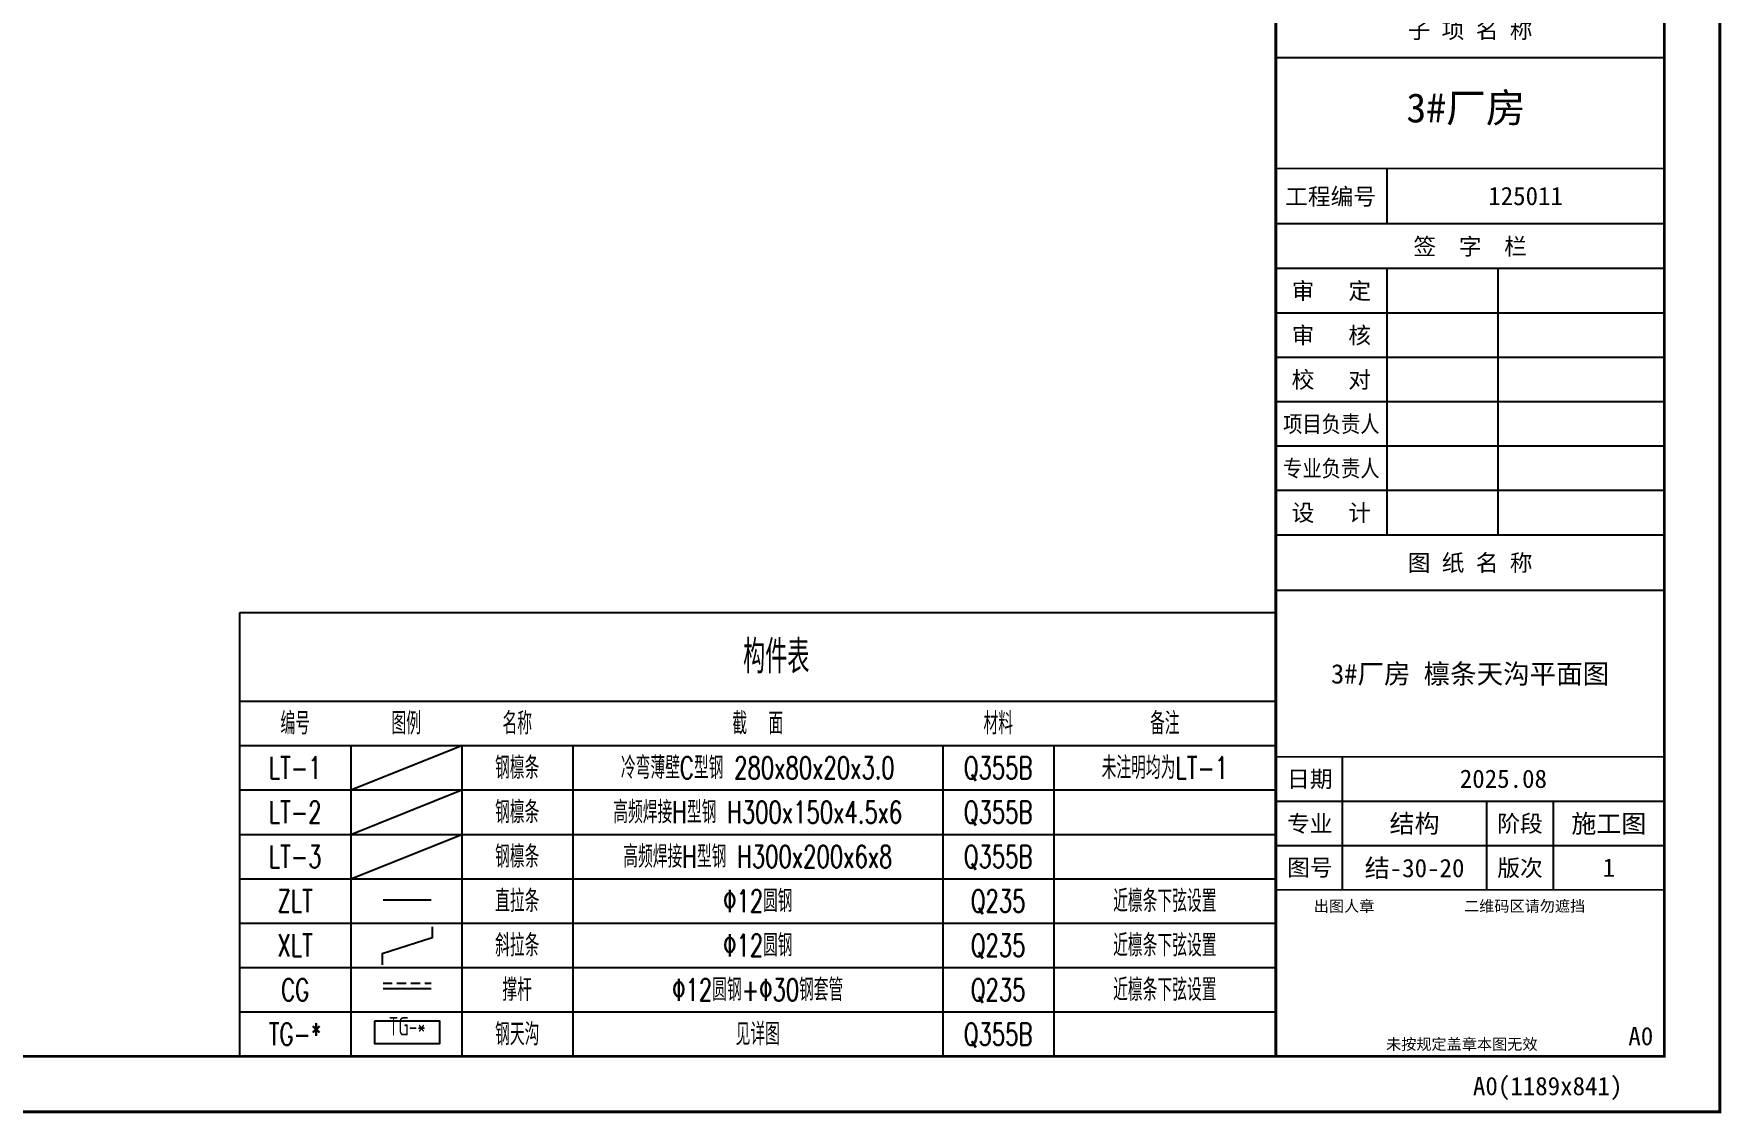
# Model space of a CAD drawing. Extents: x -1201378 to 2367219, y -619313 to 244905.
# Drawn here: x 2289442 to 2335046, y -296140 to -266963 of the extents above; entities that cross this region are included whole.
import ezdxf
from ezdxf.enums import TextEntityAlignment as Align

# ---------------------------------------------------------------- set-up
doc = ezdxf.new("R2010")
doc.units = 0
doc.header["$LTSCALE"] = 1000
doc.linetypes.add('DASHED', pattern=[0.75, 0.5, -0.25])
doc.layers.get('0').update_dxf_attribs({"linetype": 'CONTINUOUS'})
doc.layers.get('Defpoints').update_dxf_attribs({"linetype": 'CONTINUOUS'})
for name, color, linetype in [('0-cxFrame', 155, 'CONTINUOUS'), ('S-SHAPE', 51, 'CONTINUOUS'), ('TAB', 7, 'CONTINUOUS'), ('TEXT', 7, 'CONTINUOUS'), ('建-文字', 7, 'CONTINUOUS')]:
    doc.layers.add(name, color=color, linetype=linetype)
doc.layers.add('0-cxText', color=131, linetype='CONTINUOUS', lineweight=25)
doc.styles.add('cx_biaoti', font='')
doc.styles.add('cx_tuming', font='simhei.ttf')
doc.styles.add('cx_tuqian1', font='')
doc.styles.add('TSSD_Label', font='tssdeng.shx', dxfattribs={"width": 0.7, "bigfont": 'hztxt.shx'})
doc.styles.add('TSSD_Norm', font='tj-romans1.shx', dxfattribs={"bigfont": 'tj-hztxt.shx'})
doc.styles.add('黑体', font='simhei.ttf', dxfattribs={"width": 0.8})
doc.styles.get('cx_biaoti').set_extended_font_data('SimSun')
doc.styles.get('cx_tuqian1').set_extended_font_data('SimSun')

# ---------------------------------------------------------------- blocks, each defined once
blk = doc.blocks.new('zjcx_lan_qianzi(Dragon)')
for p, q in [((-7000, 4800), (0, 4800)), ((-5000, 4800), (-5000, 0)), ((-3000, 4800), (-3000, 0)), ((-7000, 4000), (0, 4000)), ((-7000, 3200), (0, 3200)), ((-7000, 2400), (0, 2400)), ((-7000, 1600), (0, 1600)), ((-7000, 800), (0, 800))]:
    blk.add_line(p, q)
at = {"const_width": 30}
blk.add_lwpolyline([(-7000, 5600), (0, 5600)], dxfattribs=at)
blk.add_lwpolyline([(-7000, 5600), (0, 5600), (0, 0), (-7000, 0)], close=True, dxfattribs=at)
at = {"style": 'cx_biaoti'}
for s, p in [('签  字  栏', (-3500, 5200)), ('审   定', (-6000, 4400)), ('审   核', (-6000, 3600)), ('校   对', (-6000, 2800)), ('设   计', (-6000, 400))]:
    blk.add_text(s, height=300, dxfattribs=at).set_placement(p, align=Align.MIDDLE)
at = {"style": 'cx_biaoti', "width": 0.85}
for s, p in [('项目负责人', (-6000, 2000)), ('专业负责人', (-6000, 1200))]:
    blk.add_text(s, height=300, dxfattribs=at).set_placement(p, align=Align.MIDDLE)
blk = doc.blocks.new('T-签字(Dragon)')
at = {"layer": '0-cxFrame'}
blk.add_blockref('zjcx_lan_qianzi(Dragon)', (0, 0), dxfattribs=at)
blk = doc.blocks.new('zjcx_lan_tuming(Dragon)')
for p, q in [((-7000, 8400), (0, 8400)), ((-5800, 3000), (-5800, 5400)), ((-7000, 4600), (0, 4600)), ((-3200, 3000), (-3200, 4600)), ((-2000, 3000), (-2000, 4600)), ((-7000, 3800), (0, 3800))]:
    blk.add_line(p, q)
at = {"const_width": 30}
for points in [[(-7000, 9400), (0, 9400)], [(-7000, 5400), (0, 5400)], [(-7000, 3000), (0, 3000)], [(-7000, 0), (0, 0)]]:
    blk.add_lwpolyline(points, dxfattribs=at)
blk.add_lwpolyline([(-7000, 9400), (0, 9400), (0, 0), (-7000, 0)], close=True)
at = {"style": 'cx_biaoti'}
for s, p in [('图 纸 名 称', (-3500, 8900)), ('日期', (-6388, 5000)), ('专业', (-6388, 4200)), ('阶段', (-2600, 4200)), ('图号', (-6388, 3400)), ('版次', (-2600, 3400))]:
    blk.add_text(s, height=300, dxfattribs=at).set_placement(p, align=Align.MIDDLE)
for s, p in [('出图人章', (-6316, 2607)), ('二维码区请勿遮挡', (-3609, 2607)), ('未按规定盖章本图无效', (-5013, 120))]:
    blk.add_text(s, height=200, dxfattribs=at).set_placement(p)
blk = doc.blocks.new('T-图签(Dragon)')
blk.add_blockref('zjcx_lan_tuming(Dragon)', (0, 0))
at = {"color": 3, "style": 'cx_biaoti'}
for s, p in [('2025.08', (-2900, 5000)), ('施工图', (-1000, 4200))]:
    blk.add_text(s, height=330, dxfattribs=at).set_placement(p, align=Align.MIDDLE)
blk = doc.blocks.new('zjcx_lan_xiangmu(Dragon)')
for p, q in [((-7000, 9000), (0, 9000)), ((-7000, 6000), (0, 6000)), ((-7000, 3000), (0, 3000)), ((-5000, 1000), (-5000, 0))]:
    blk.add_line(p, q)
at = {"const_width": 30}
for points in [[(-7000, 10000), (0, 10000)], [(-7000, 7000), (0, 7000)], [(-7000, 7000), (0, 7000)], [(-7000, 4000), (0, 4000)], [(-7000, 4000), (0, 4000)], [(-7000, 1000), (0, 1000)], [(-7000, 0), (0, 0)]]:
    blk.add_lwpolyline(points, dxfattribs=at)
blk.add_lwpolyline([(-7000, 10000), (0, 10000), (0, 0), (-7000, 0)], close=True)
at = {"style": 'cx_biaoti'}
for s, p in [('建 设 单 位', (-3500, 9500)), ('项 目 名 称', (-3500, 6500)), ('子 项 名 称', (-3500, 3500)), ('工程编号', (-6013, 500))]:
    blk.add_text(s, height=300, dxfattribs=at).set_placement(p, align=Align.MIDDLE)
blk = doc.blocks.new('T-项目(Dragon)')
blk.add_blockref('zjcx_lan_xiangmu(Dragon)', (0, 0))
at = {"color": 3, "style": 'cx_tuming'}
for s, height, p in [('嘉兴世赫建达智能装备有限公司', 330, (-6816, 7901)), ('年产500套智能装备建设项目 ', 350, (-6638, 4859))]:
    blk.add_text(s, height=height, dxfattribs=at).set_placement(p)
blk = doc.blocks.new('zjcx_T0(Dragon)')
at = {"layer": '0-cxFrame', "const_width": 50}
blk.add_lwpolyline([(0, 82100), (-7000, 82100), (-7000, 0), (0, 0)], close=True, dxfattribs=at)
at = {"layer": '0-cxFrame'}
for name, p in [('T-项目(Dragon)', (0, 15000)), ('T-签字(Dragon)', (0, 9400)), ('T-图签(Dragon)', (0, 0))]:
    blk.add_blockref(name, p, dxfattribs=at)
blk = doc.blocks.new('TK22.A0 L(Dragon)')
at = {"layer": '0-cxFrame', "color": 7, "const_width": 0.5}
blk.add_lwpolyline([(0, 0), (-1486, 0), (-1486, 841), (0, 841)], close=True, dxfattribs=at)
at = {"layer": '0-cxFrame', "const_width": 0.5}
for points in [[(-80, 10), (-1466, 10), (-1466, 831), (-80, 831)], [(-10, 10), (-80, 10), (-80, 831), (-10, 831)]]:
    blk.add_lwpolyline(points, close=True, dxfattribs=at)
at = {"layer": '0-cxFrame', "xscale": 0.009999999999999998, "yscale": 0.009999999999999998, "zscale": 0.009999999999999998}
blk.add_blockref('zjcx_T0(Dragon)', (-10, 10), dxfattribs=at)
at = {"style": '黑体', "flags": 4}
blk.add_attdef('图幅', text='', height=3.3, dxfattribs=at).set_placement((-40, 3), align=Align.RIGHT)
at = {"layer": '0-cxFrame', "style": '黑体'}
blk.add_text('(1189x841)', height=3.3, dxfattribs=at).set_placement((-40, 3))
at = {"layer": '0-cxText', "flags": 4}
for tag, height, style, p in [('建设单位', 3.5, 'cx_tuming', (-45, 240)), ('项目名称', 3.5, 'cx_tuming', (-45, 210)), ('子项名称', 3.5, 'cx_tuming', (-45, 180)), ('工程编号', 3.3, 'cx_tuqian1', (-35, 165)), ('图名1', 3.5, 'cx_tuming', (-45, 87)), ('图名2', 3.5, 'cx_tuming', (-45, 79)), ('图名3', 3.5, 'cx_tuming', (-45, 71)), ('出图日期', 3.3, 'cx_tuqian1', (-39, 60)), ('专业', 3.3, 'cx_tuqian1', (-55, 52)), ('图号', 3.3, 'cx_tuqian1', (-55, 44)), ('版次', 3.3, 'cx_tuqian1', (-20, 44))]:
    blk.add_attdef(tag, text='', height=height, dxfattribs=dict(at, style=style)).set_placement(p, align=Align.MIDDLE)
at = {"layer": 'Defpoints', "color": 6, "flags": 4}
for tag, height, style, p in [('tufu', 3.3, '黑体', (-12, 12)), ('dwfname', 4, 'cx_tuqian1', (-80, 3))]:
    blk.add_attdef(tag, text='', height=height, dxfattribs=dict(at, style=style)).set_placement(p, align=Align.RIGHT)

msp = doc.modelspace()

# ---------------------------------------------------------------- linework, layer by layer
at = {"layer": 'S-SHAPE'}
for p, q in [((2298882.1, -290371.7), (2300182.1, -290371.7)), ((2298882.1, -292771.7), (2300182.1, -292771.7))]:
    msp.add_line(p, q, dxfattribs=at)
at = {"layer": 'S-SHAPE', "linetype": 'DASHED', "ltscale": 0.5}
msp.add_line((2298882.1, -292625), (2300182.1, -292625), dxfattribs=at)
at = {"layer": 'S-SHAPE'}
msp.add_lwpolyline([(2300211.3, -291097.9), (2300211.3, -291397.9), (2298853, -291831.2), (2298853, -292131.2)], dxfattribs=at)
msp.add_lwpolyline([(2298649.6, -293655.3), (2298649.6, -294255.3), (2300414.7, -294255.3), (2300414.7, -293655.3)], close=True, dxfattribs=at)
at = {"layer": 'TAB'}
for p, q in [((2295008.3, -285002.2), (2323008.3, -285002.2)), ((2295008.3, -286202.2), (2323008.3, -286202.2)), ((2298008.3, -286202.2), (2298008.3, -294602.2)), ((2298008.3, -287402.2), (2301008.3, -286202.2)), ((2301008.3, -286202.2), (2301008.3, -294602.2)), ((2304008.3, -286202.2), (2304008.3, -294602.2)), ((2314008.3, -286202.2), (2314008.3, -294602.2)), ((2317008.3, -286202.2), (2317008.3, -294602.2)), ((2295008.3, -287402.2), (2323008.3, -287402.2)), ((2298008.3, -288602.2), (2301008.3, -287402.2)), ((2295008.3, -288602.2), (2323008.3, -288602.2)), ((2298008.3, -289802.2), (2301008.3, -288602.2)), ((2295008.3, -289802.2), (2323008.3, -289802.2)), ((2295008.3, -291002.2), (2323008.3, -291002.2)), ((2295008.3, -292202.2), (2323008.3, -292202.2)), ((2295008.3, -293402.2), (2323008.3, -293402.2)), ((2295008.3, -293402.2), (2323008.3, -293402.2)), ((2295008.3, -293402.2), (2323008.3, -293402.2)), ((2295008.3, -294602.2), (2323008.3, -294602.2)), ((2295008.3, -294602.2), (2323008.3, -294602.2))]:
    msp.add_line(p, q, dxfattribs=at)
msp.add_lwpolyline([(2295008.3, -282602.2), (2323008.3, -282602.2), (2323008.3, -294602.2), (2295008.3, -294602.2)], close=True, dxfattribs=at)

# ---------------------------------------------------------------- block references
at = {"layer": '0-cxFrame'}
ref = msp.add_blockref('TK22.A0 L(Dragon)', (2335008.3, -296102.2), dxfattribs=dict(at, xscale=150, yscale=150, zscale=150))
ref.add_attrib('图名2', '3#厂房 檩条天沟平面图', dxfattribs={"layer": '0-cxText', "height": 525, "style": 'cx_tuming'}).set_placement((2328258.3, -284252.2), align=Align.MIDDLE)
ref.add_attrib('工程编号', '125011', dxfattribs={"layer": '0-cxText', "height": 495, "style": 'cx_tuqian1'}).set_placement((2329758.3, -271352.2), align=Align.MIDDLE)
ref.add_attrib('图号', '结-30-20', dxfattribs={"layer": '0-cxText', "height": 495, "style": 'cx_tuqian1'}).set_placement((2326758.3, -289502.2), align=Align.MIDDLE)
ref.add_attrib('版次', '1', dxfattribs={"layer": '0-cxText', "height": 495, "style": 'cx_tuqian1'}).set_placement((2332008.3, -289502.2), align=Align.MIDDLE)
ref.add_attrib('专业', '结构', dxfattribs={"layer": '0-cxText', "height": 495, "style": 'cx_tuqian1'}).set_placement((2326758.3, -288302.2), align=Align.MIDDLE)
ref.add_attrib('图幅', 'A0', dxfattribs={"layer": '0', "height": 495, "style": '黑体'}).set_placement((2329008.3, -295652.2), align=Align.RIGHT)
ref.add_attrib('tufu', 'A0', dxfattribs={"layer": 'Defpoints', "color": 6, "height": 495, "style": '黑体'}).set_placement((2333208.3, -294302.2), align=Align.RIGHT)

# ---------------------------------------------------------------- texts
at = {"layer": 'TAB', "style": 'TSSD_Label', "width": 0.7}
msp.add_text('TG-*', height=500, dxfattribs=at).set_placement((2299532.1, -294189.3), align=Align.BOTTOM_CENTER)
at = {"layer": 'TEXT', "style": 'TSSD_Norm', "width": 0.7}
for s, height, p in [('构件表', 900, (2309508.3, -283802.2)), ('编号', 600, (2296508.3, -285602.2)), ('图例', 600, (2299508.3, -285602.2)), ('名称', 600, (2302508.3, -285602.2)), ('截  面', 600, (2309008.3, -285602.2)), ('材料', 600, (2315508.3, -285602.2)), ('备注', 600, (2320008.3, -285602.2)), ('LT-1', 600, (2296508.3, -286802.2)), ('钢檩条', 600, (2302508.3, -286802.2)), ('冷弯薄壁C型钢 280x80x20x3.0', 600, (2309008.3, -286802.2)), ('Q355B', 600, (2315508.3, -286802.2)), ('未注明均为LT-1', 600, (2320008.3, -286802.2)), ('LT-2', 600, (2296508.3, -288002.2)), ('钢檩条', 600, (2302508.3, -288002.2)), ('高频焊接H型钢 H300x150x4.5x6', 600, (2309008.3, -288002.2)), ('Q355B', 600, (2315508.3, -288002.2)), ('LT-3', 600, (2296508.3, -289202.2)), ('钢檩条', 600, (2302508.3, -289202.2)), ('高频焊接H型钢 H300x200x6x8', 600, (2309008.3, -289202.2)), ('Q355B', 600, (2315508.3, -289202.2)), ('直拉条', 600, (2302508.3, -290402.2)), ('%%13012圆钢', 600, (2309008.3, -290402.2)), ('近檩条下弦设置', 600, (2320008.3, -290402.2)), ('ZLT', 600, (2296508.3, -290402.2)), ('Q235', 600, (2315508.3, -290402.2)), ('XLT', 600, (2296508.3, -291602.2)), ('斜拉条', 600, (2302508.3, -291602.2)), ('%%13012圆钢', 600, (2309008.3, -291602.2)), ('Q235', 600, (2315508.3, -291602.2)), ('近檩条下弦设置', 600, (2320008.3, -291602.2)), ('CG', 600, (2296508.3, -292802.2)), ('撑杆', 600, (2302508.3, -292802.2)), ('%%13012圆钢+%%13030钢套管', 600, (2309008.3, -292802.2)), ('Q235', 600, (2315508.3, -292802.2)), ('近檩条下弦设置', 600, (2320008.3, -292802.2)), ('钢天沟', 600, (2302508.3, -294002.2)), ('见详图', 600, (2309008.3, -294002.2)), ('TG-*', 600, (2296508.3, -294002.2)), ('Q355B', 600, (2315508.3, -294002.2))]:
    msp.add_text(s, height=height, dxfattribs=at).set_placement(p, align=Align.MIDDLE_CENTER)
at = {"layer": '建-文字', "style": '黑体'}
msp.add_text('3#厂房', height=788.61, dxfattribs=at).set_placement((2326536.7, -269359.2))

doc.saveas('drawing.dxf')
